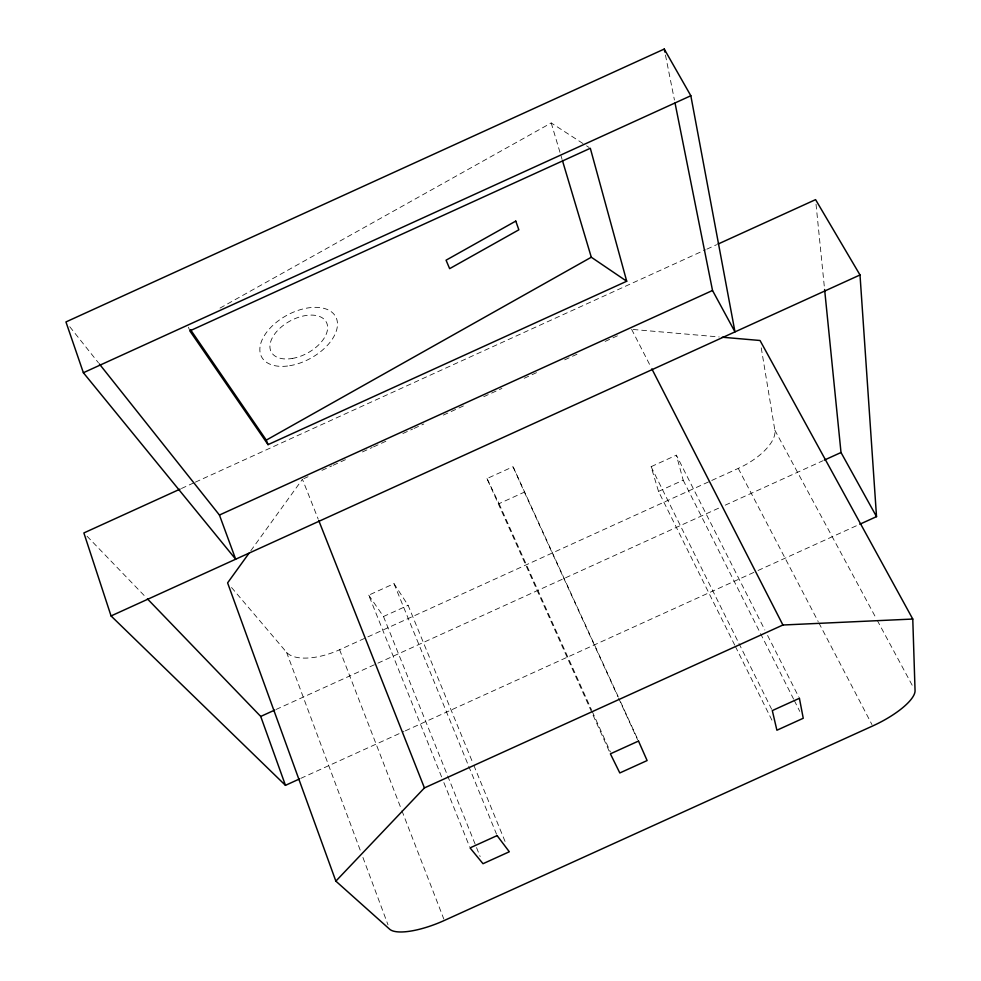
<?xml version="1.0" encoding="UTF-8"?>
<svg xmlns="http://www.w3.org/2000/svg" width="981" height="981" viewBox="0 0 981 981"><rect width="100%" height="100%" fill="white"/><g stroke="black" fill="none" stroke-linecap="round" stroke-linejoin="round"><path stroke-width="0.74" stroke-dasharray="4.91 3.68" d="M250.768 550.795L302.442 479.255L318.187 519.084M220.038 308.083L551.212 122.956L585.277 145.016M181.436 488.501L193.98 482.787M195.378 482.149L705.474 249.787M706.86 249.149L716.62 244.71M303.84 478.63L308.022 476.717M321.964 470.365L331.737 465.926M333.123 465.288L345.68 459.574M362.418 451.947L372.179 447.495M373.577 446.87L386.134 441.143M402.872 433.528L412.633 429.077M414.031 428.439L423.792 424M443.326 415.098L464.246 405.57M483.768 396.68L501.904 388.427M524.222 378.261L539.562 371.272M564.676 359.843L580.016 352.853M605.13 341.413L617.674 335.698M609.14 751.041L486.993 478.569L513.051 466.711L618.128 696.498M486.993 478.569L499.035 503.67L524.394 492.131L513.051 466.711M441.597 776.891L368.733 595.16L394.006 583.67L408.108 605.326L473.247 763.954M734.72 645.13L658.521 491.395L651.077 466.686L676.387 455.172L764.849 629.998M368.733 595.16L383.485 616.522L408.108 605.326M658.521 491.395L683.181 480.175L676.387 455.172M231.528 587.496L286.55 652.267A44.979 19.951 -21.1 0 0 339.61 649.741L710.367 481.082M711.765 480.445L738.252 468.403A45.04 19.988 -27.6 0 0 774.831 430.119L761.023 346.477M276.078 709.459L376.508 663.781M377.906 663.144L719.649 507.704M725.229 505.166L822.875 460.763M300.787 778.362L403.951 731.47M405.337 730.833L756.633 571.126M758.031 570.501L858.4 524.86M633.137 329.481L719.245 336.961M586.54 145.826L589.066 147.457M87.051 536.239L146.353 597.772M69.761 326.734L98.37 362.712M774.831 430.119L876.548 619.048M877.272 620.397L913.593 687.865M738.252 468.403L818.191 621.586M818.902 622.935L871.962 724.616M631.629 329.346L651.151 367.495M767.608 635.455L798.706 696.915M683.181 480.175L793.592 699.11M794.279 700.471L799.797 711.421M651.077 466.686L738.252 642.077M738.938 643.45L771.63 709.226M735.407 646.491L772.82 721.991M620.666 702.065L637.871 739.674M524.394 492.131L617.871 696.584M618.496 697.969L637.576 739.699M499.035 503.67L591.653 710.17M592.279 711.568L610.427 752.035M473.835 765.364L505.816 843.268M394.006 583.67L468.133 764.837M468.722 766.247L496.521 834.181M383.485 616.522L480.15 856.597M443.866 782.58L469.482 846.468M339.61 649.741L401.364 809.313M401.916 810.735L443.817 919.025M188.45 327.225L189.836 330.879M286.55 652.267L360.775 851.692M362.921 857.431L388.01 924.875M551.212 122.956L562.101 159.449M665.449 55.046L674.438 100.037M816.033 204.207L824.457 287.985M289.653 365.729A42.146 24.562 -28.6 0 0 335.858 317.059A42.146 24.562 -28.6 0 0 270.449 327.764A42.146 24.562 -28.6 0 0 289.653 365.729M292.228 358.47A31.331 18.247 -28.6 0 0 326.391 322.234A31.331 18.247 -28.6 0 0 277.709 330.389A31.331 18.247 -28.6 0 0 292.228 358.47"/><path stroke-width="1.47" d="M248.978 553.272L227.604 582.873L335.858 881.134L389.616 929.179A48.4 14.923 -22.2 0 0 444.368 920.448L872.673 725.965A48.461 14.948 -26.5 0 0 915.052 690.563L912.771 619.048L760.03 340.493L722.261 337.219M335.858 881.134L424.43 787.915L782.912 625.007L912.771 619.048M268.046 444.638L266.292 440.126L591.298 257.23L626.712 281.24L268.046 444.638L189.836 330.879L590.317 148.278L626.712 281.24M675.038 103.042L712.525 290.486L734.977 331.885L690.832 95.746L664.247 49.05L65.948 321.94L83.373 372.731L235.673 559.207L219.437 515.037L99.314 363.914M83.373 372.731L690.832 95.746M180.038 489.139L83.876 532.941L111.061 615.945L285.459 785.34L299.389 779M718.018 244.073L815.579 199.634L860.006 274.962L876.524 516.631L859.797 524.234M219.437 515.037L712.525 290.486M111.061 615.945L860.006 274.962M147.42 598.864L260.725 716.437L274.68 710.097M824.273 460.126L841.011 452.511L824.616 289.518M190.559 329.763L266.292 440.126M841.011 452.511L876.524 516.631M651.85 368.856L782.912 625.007M318.739 520.506L424.43 787.915M260.725 716.437L285.459 785.34M562.542 160.909L591.298 257.23M664.247 49.05L664.848 52.054M515.773 221.093L446.061 260.198L449.641 268.647L518.851 229.812L515.773 221.093M638.508 741.06L610.39 753.837L619.808 772.954L647.117 760.557L638.508 741.06M497.097 835.604L470.046 847.891L483.008 863.709L509.311 851.766L497.097 835.604M799.405 698.288L772.305 710.587L776.903 730.232L803.243 718.264L799.405 698.288"/></g></svg>
